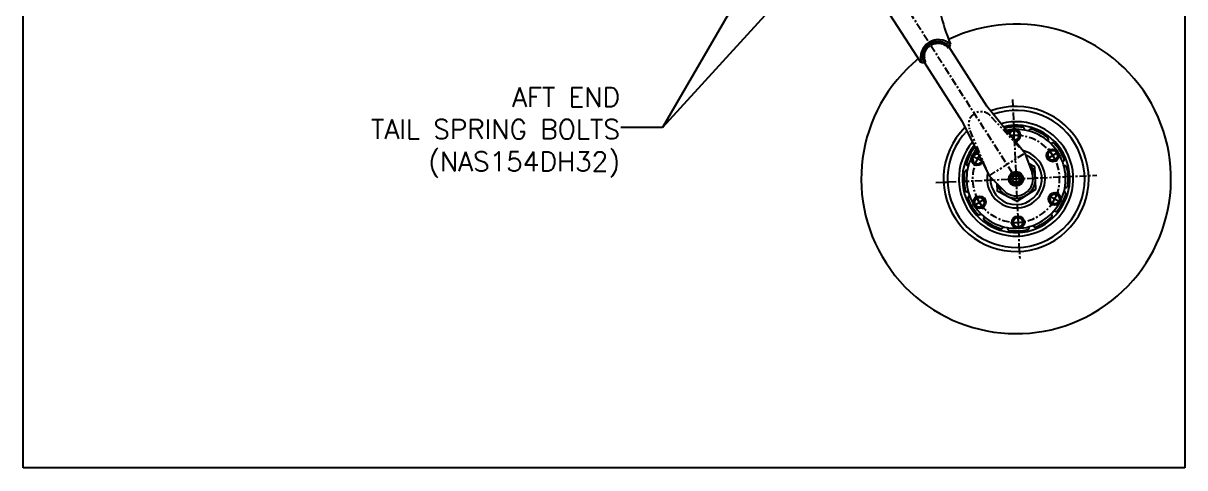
# Model space of a CAD drawing. Extents: x 0 to 267, y -90 to 34.
# Drawn here: x 207 to 267, y -25.9 to -2.9 of the extents above; entities that cross this region are included whole.
import ezdxf

# ---------------------------------------------------------------- set-up
doc = ezdxf.new("R2010")
doc.units = 0
doc.header["$LTSCALE"] = 0.3
doc.header["$MEASUREMENT"] = 0
doc.linetypes.add('CENTER', pattern=[2, 1.25, -0.25, 0.25, -0.25])
doc.linetypes.add('PHANTOM', pattern=[2.5, 1.25, -0.25, 0.25, -0.25, 0.25, -0.25])
doc.layers.get('0').update_dxf_attribs({"linetype": 'CONTINUOUS'})
doc.layers.add('1', color=1, linetype='CONTINUOUS')
doc.layers.add('NOTES', color=2, linetype='CONTINUOUS')
doc.styles.add('ROMANS', font='ROMANS.shx')
doc.dimstyles.new('FRACTION', dxfattribs={"dimtxt": 0.125, "dimasz": 0.15, "dimexe": 0.12, "dimexo": 0.12, "dimgap": 0.05, "dimtad": 0, "dimtih": 1, "dimtoh": 1, "dimdec": 4, "dimzin": 4, "dimdsep": 46, "dimlunit": 5, "dimtxsty": 'ROMANS', "dimcen": 0.09, "dimclrd": 6, "dimclre": 6, "dimclrt": 256, "dimadec": 0, "dimazin": 0, "dimtfac": 0.72, "dimtdec": 4, "dimtofl": 0, "dimtmove": 0, "dimatfit": 3, "dimfxl": 1, "dimfrac": 2, "dimtolj": 1, "dimtzin": 4, "dimarcsym": 0})

msp = doc.modelspace()

# ---------------------------------------------------------------- linework, layer by layer
at = {"color": 2}
for p, q in [((258.16704, -9.10851), (258.13444, -8.38499)), ((258.54773, -8.72417), (257.96411, -8.75047)), ((259.83866, -9.97573), (260.44895, -9.58574)), ((260.36185, -10.11325), (259.92861, -9.43528)), ((256.58019, -10.12256), (255.9373, -9.78903)), ((256.34053, -9.78799), (256.06717, -10.31489)), ((258.23323, -10.57736), (258.26992, -11.39168)), ((257.80476, -11.00993), (258.7094, -10.96917)), ((256.14177, -11.86632), (256.57502, -12.54429)), ((259.92343, -11.85701), (260.56632, -12.19054)), ((260.06594, -12.37887), (260.43645, -11.66468)), ((256.66496, -12.00384), (256.05468, -12.39383)), ((258.33658, -12.87106), (258.36919, -13.59459)), ((257.95589, -13.2554), (258.75966, -13.21919))]:
    msp.add_line(p, q, dxfattribs=at)
for points in [[(258.39542, -8.58558), (258.13745, -8.45174), (257.89256, -8.60823), (257.8951, -8.66465)], [(258.18155, -9.02093), (258.4085, -8.8759), (258.39542, -8.58558)], [(256.24151, -9.66332), (255.99662, -9.81981), (256.0097, -10.11013), (256.26767, -10.24396), (256.49462, -10.09894)], [(256.29163, -9.68932), (256.24151, -9.66332)]]:
    msp.add_lwpolyline(points, dxfattribs=at)
for points in [[(260.40572, -9.91205), (260.39264, -9.62172), (260.13467, -9.48789), (259.88979, -9.64438), (259.90287, -9.9347), (260.16084, -10.06854)], [(258.61472, -10.97343), (258.4191, -10.66733), (258.0562, -10.68368), (257.88891, -11.00614), (258.08452, -11.31224), (258.44743, -11.29589)], [(256.0979, -12.06753), (256.11099, -12.35785), (256.36895, -12.49168), (256.61384, -12.33519), (256.60076, -12.04487), (256.34279, -11.91104)], [(260.26212, -12.31626), (260.507, -12.15977), (260.49392, -11.86944), (260.23595, -11.73561), (259.99107, -11.8921), (260.00415, -12.18242)], [(258.10821, -13.394), (258.36618, -13.52783), (258.61106, -13.37134), (258.59798, -13.08101), (258.34001, -12.94718), (258.09513, -13.10367)]]:
    msp.add_lwpolyline(points, close=True, dxfattribs=at)
for centre, radius in [((260.14775, -9.77821), 0.25168), ((258.25181, -10.98979), 0.313), ((256.35587, -12.20136), 0.25168), ((260.24904, -12.02593), 0.25168), ((258.3531, -13.23751), 0.25168)]:
    msp.add_circle(centre, radius, dxfattribs=at)
for centre, start, end in [((258.15053, -8.74207), 272.058826, 165.5396334), ((256.25459, -9.95364), 79.6203245, 333.1012162)]:
    msp.add_arc(centre, 0.25168, start, end, dxfattribs=at)
at = {"layer": '1', "color": 2, "linetype": 'CENTER'}
for p, q in [((252.75701, -2.39119), (258.25181, -10.98979)), ((258.06718, -6.89237), (258.43701, -15.09981)), ((254.10299, -11.17673), (262.42298, -10.80183))]:
    msp.add_line(p, q, dxfattribs=at)
at = {"layer": '1'}
for p, q in [((253.35639, -4.99234), (251.72147, -2.49033)), ((254.77489, -4.15607), (254.86572, -4.02783)), ((254.77489, -4.15607), (256.72989, -7.21537)), ((253.51093, -4.96379), (253.35639, -4.99234)), ((253.51093, -4.96379), (255.46593, -8.02308)), ((258.69643, -9.66132), (256.72989, -7.21537)), ((255.46593, -8.02308), (256.85948, -10.8352)), ((258.69153, -8.46783), (258.69435, -8.45166)), ((258.91221, -8.51643), (258.91645, -8.50057)), ((259.8936, -9.02557), (259.90412, -9.01297)), ((260.06041, -9.178), (260.07201, -9.16638)), ((258.69643, -9.66132), (259.07656, -10.68289)), ((260.65575, -10.10961), (260.67116, -10.10397)), ((255.72986, -10.55007), (255.71369, -10.54725)), ((255.77846, -10.32938), (255.7626, -10.32515)), ((260.724, -10.32503), (260.73985, -10.32077)), ((256.85948, -10.8352), (257.62684, -11.60931)), ((255.77963, -11.65454), (255.76377, -11.6588)), ((255.84788, -11.86996), (255.83246, -11.8756)), ((260.72517, -11.65019), (260.74103, -11.65442)), ((260.77377, -11.4295), (260.78994, -11.43232)), ((256.44321, -12.80157), (256.43162, -12.81319)), ((256.61003, -12.954), (256.5995, -12.9666)), ((260.0636, -12.79839), (260.07522, -12.80998)), ((260.21603, -12.63157), (260.22863, -12.6421)), ((257.59141, -13.46314), (257.58718, -13.479)), ((257.8121, -13.51174), (257.80928, -13.52791)), ((258.91656, -13.46197), (258.92083, -13.47783)), ((259.13198, -13.39372), (259.13763, -13.40914))]:
    msp.add_line(p, q, dxfattribs=at)
at = {"layer": '1', "linetype": 'PHANTOM'}
for p, q in [((258.42286, -9.36252), (256.92666, -7.72836)), ((256.69705, -10.44659), (255.8488, -8.41715)), ((256.85948, -10.8352), (258.69643, -9.66132))]:
    msp.add_line(p, q, dxfattribs=at)
at = {"layer": '1'}
for points in [[(259.22643, -10.36697), (258.89503, -10.19504)], [(257.26039, -11.23964), (257.27719, -11.6126), (258.30388, -12.14524), (259.2785, -11.52242), (259.22643, -10.36697)]]:
    msp.add_lwpolyline(points, dxfattribs=at)
for centre in [(260.14775, -9.77821), (256.35587, -12.20136), (260.24904, -12.02593), (258.3531, -13.23751)]:
    msp.add_circle(centre, 0.32537, dxfattribs=at)
at = {"layer": '1', "color": 2}
for radius in [0.38, 0.22, 0.18]:
    msp.add_circle((258.25181, -10.98979), radius, dxfattribs=at)
at = {"layer": '1'}
for centre, radius, start, end in [((263.13395, -0.48202), 8.99647, 180.8504811, 203.2119298), ((258.25181, -10.98979), 8, 129.0267169, 115.8222159), ((254.24538, -4.72027), 0.92968, 48.1434791, 197.0165209), ((254.20583, -4.65839), 0.75905, 41.4347599, 203.7252401), ((253.4308, -4.30141), 0.18132, 343.3007255, 48.8215267), ((253.47866, -4.21192), 0.18132, 336.4825437, 42.0033449), ((253.5368, -4.12875), 0.18132, 329.6643619, 35.1851631), ((253.60441, -4.05307), 0.18132, 322.84618, 28.3669813), ((253.90916, -3.85833), 0.18132, 216.7930187, 282.31382), ((254.00624, -3.82877), 0.18132, 209.9748369, 275.4956381), ((254.10614, -3.81094), 0.18132, 203.1566551, 268.6774563), ((254.20746, -3.8051), 0.18132, 196.3384733, 261.8592745), ((254.30875, -3.81133), 0.18132, 189.5202915, 255.0410927), ((254.40858, -3.82954), 0.18132, 182.7021096, 248.2229109), ((254.50555, -3.85947), 0.18132, 175.8839278, 241.404729), ((254.59827, -3.9007), 0.18132, 169.065746, 234.5865472), ((254.68545, -3.95265), 0.18132, 162.2475642, 227.7683654), ((254.76584, -4.01458), 0.18132, 155.4293824, 220.9501836), ((254.83831, -4.08562), 0.18132, 148.6112006, 214.1320018), ((254.90184, -4.16476), 0.18132, 141.7930187, 207.31382), ((254.99285, -4.16214), 0.18132, 141.7930187, 207.31382), ((253.3639, -4.79717), 0.18132, 17.3916346, 82.9124358), ((253.38633, -4.89614), 0.18132, 24.2098164, 89.7306176), ((253.35338, -4.69623), 0.18132, 10.5734528, 76.094254), ((253.35491, -4.59476), 0.18132, 3.755271, 69.2760722), ((253.36848, -4.49419), 0.18132, 356.9370891, 62.4578904), ((253.3939, -4.39595), 0.18132, 350.1189073, 55.6397085), ((253.42488, -5.16413), 0.18132, 37.84618, 103.3669813), ((253.42035, -4.99175), 0.18132, 31.0279982, 96.5487994), ((253.46548, -5.08264), 0.18132, 37.84618, 103.3669813), ((258.25181, -10.98979), 3.75, 134.6840471, 110.4759529), ((258.25181, -10.98979), 3.543, 135.7962761, 109.3637239), ((258.25181, -10.98979), 2.957, 139.8569159, 105.3030841), ((258.25181, -10.98979), 2.7734, 141.5165068, 103.6434932), ((257.68903, -8.47318), 0.11, 102.6056396, 107.1184083), ((258.25181, -10.98979), 2.68876, 82.5543604, 102.6056396), ((258.58598, -8.43277), 0.11, 350.1096036, 82.5543604), ((258.25181, -10.98979), 2.56, 94.9396757, 101.3788946), ((258.15053, -8.74207), 0.32537, 281.2370695, 156.3613899), ((258.25181, -10.98979), 2.56, 34.9396757, 90.2203196), ((259.02273, -8.52895), 0.11, 72.6056396, 165.0503964), ((258.25181, -10.98979), 2.68876, 52.5543604, 72.6056396), ((259.81972, -8.94243), 0.11, 320.1096036, 52.5543604), ((258.25181, -10.98979), 2.68876, 142.5543604, 162.6056396), ((258.25181, -10.98979), 2.56, 143.7811054, 150.2203196), ((256.20445, -9.42188), 0.11, 138.0415917, 142.5543604), ((258.25181, -10.98979), 1.5, 168.1689668, 76.9910332), ((260.14986, -9.2441), 0.11, 42.6056396, 135.0503964), ((258.25181, -10.98979), 2.68876, 22.5543604, 42.6056396), ((255.79098, -10.21887), 0.11, 162.6056396, 255.0503964), ((258.25181, -10.98979), 2.56, 154.9396757, 210.2203196), ((256.25459, -9.95364), 0.32537, 88.7986396, 323.922901), ((258.25181, -10.98979), 1.33, 176.1755366, 68.9844634), ((258.25181, -10.98979), 2.56, 334.9396757, 30.2203196), ((260.63334, -10.00068), 0.11, 290.1096036, 22.5543604), ((258.25181, -10.98979), 2.68876, 172.5543604, 192.6056396), ((255.69479, -10.65562), 0.11, 80.1096036, 172.5543604), ((258.25181, -10.98979), 1.00167, 196.2155027, 48.9444973), ((258.25181, -10.98979), 0.88, 224.7493877, 20.4106123), ((260.76842, -10.427), 0.11, 12.6056396, 105.0503964), ((258.25181, -10.98979), 2.68876, 352.5543604, 12.6056396), ((260.80883, -11.32396), 0.11, 260.1096036, 352.5543604), ((255.73521, -11.55257), 0.11, 192.6056396, 285.0503964), ((255.87028, -11.9789), 0.11, 110.1096036, 202.5543604), ((258.25181, -10.98979), 2.68876, 322.5543604, 342.6056396), ((260.71265, -11.7607), 0.11, 342.6056396, 75.0503964), ((258.25181, -10.98979), 2.68876, 202.5543604, 222.6056396), ((258.25181, -10.98979), 2.56, 214.9396757, 270.2203196), ((258.25181, -10.98979), 2.56, 274.9396757, 330.2203196), ((256.35377, -12.73548), 0.11, 222.6056396, 315.0503964), ((256.6839, -13.03714), 0.11, 140.1096036, 232.5543604), ((258.25181, -10.98979), 2.68876, 232.5543604, 252.6056396), ((258.25181, -10.98979), 2.68876, 292.5543604, 312.6056396), ((259.9975, -12.88783), 0.11, 312.6056396, 45.0503964), ((260.29917, -12.5577), 0.11, 230.1096036, 322.5543604), ((257.4809, -13.45062), 0.11, 252.6056396, 345.0503964), ((257.91764, -13.54681), 0.11, 170.1096036, 262.5543604), ((258.25181, -10.98979), 2.68876, 262.5543604, 282.6056396), ((258.8146, -13.50639), 0.11, 282.6056396, 15.0503964), ((259.24092, -13.37132), 0.11, 200.1096036, 292.5543604)]:
    msp.add_arc(centre, radius, start, end, dxfattribs=at)
at = {"layer": '1', "linetype": 'PHANTOM'}
msp.add_arc((256.44781, -8.16678), 0.64923, 42.4764506, 202.6835494, dxfattribs=at)
at = {"layer": '1', "color": 2, "linetype": 'CENTER'}
msp.add_arc((258.25181, -10.98979), 2.25, 147.9592676, 97.2007324, dxfattribs=at)
at = {"layer": 'NOTES'}
for p, q in [((206.96459, -25.9229), (206.96459, 34.0771)), ((266.96459, 34.0771), (266.96459, -25.9229)), ((266.96459, -25.9229), (206.96459, -25.9229))]:
    msp.add_line(p, q, dxfattribs=at)

# ---------------------------------------------------------------- texts
at = {"layer": 'NOTES', "insert": (237.78521, -8.59137), "char_height": 1, "width": 12.2857143, "attachment_point": 6, "style": 'ROMANS'}
msp.add_mtext('AFT END\\PTAIL SPRING BOLTS\\P(NAS154DH32)', dxfattribs=at)

# ---------------------------------------------------------------- leaders
at = {"layer": 'NOTES', "annotation_type": 0, "has_hookline": 1, "hookline_direction": 1, "text_width": 10.61905}
msp.add_leader([(246.48963, 2.87395), (239.98521, -8.34137), (237.83521, -8.34137)], dimstyle='FRACTION', override={"dimasz": 2, "dimgap": 0.05, "dimtad": 0}, dxfattribs=at)
at = {"layer": 'NOTES'}
msp.add_leader([(248.45377, 0.9492), (239.98521, -8.34137), (238.36738, -8.34137)], dimstyle='FRACTION', override={"dimasz": 2, "dimgap": 0.05, "dimtad": 0}, dxfattribs=at)

doc.saveas('drawing.dxf')
